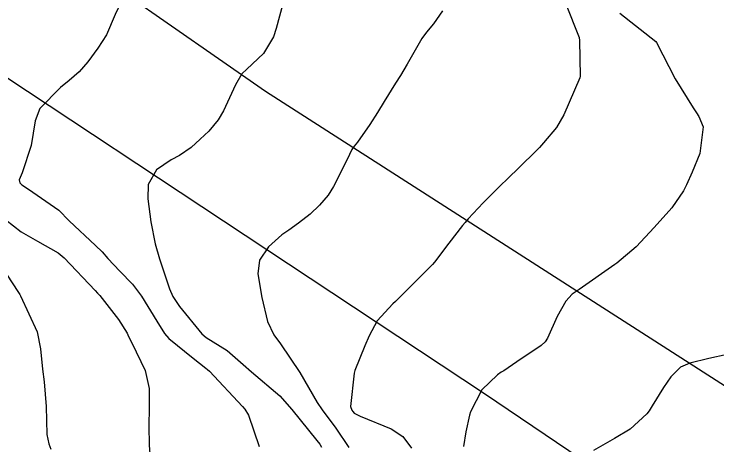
# Model space of a CAD drawing. Header units: metres. Extents: x 298520 to 308411, y 7433745 to 7450750.
# Drawn here: x 304399.02 to 304436.83, y 7439766.16 to 7439789.35 of the extents above; entities that cross this region are included whole.
import ezdxf

# ---------------------------------------------------------------- set-up
doc = ezdxf.new("R2010")
doc.units = ezdxf.units.M
doc.header["$LTSCALE"] = 10
for name, color, linetype in [('Curvas de Nivel 1m', 11, 'Continuous'), ('Curvas de Nivel 5m', 15, 'Continuous'), ('Vias Primárias', 230, 'Continuous')]:
    doc.layers.add(name, color=color, linetype=linetype)

msp = doc.modelspace()

# ---------------------------------------------------------------- linework, layer by layer
at = {"layer": 'Curvas de Nivel 1m', "flags": 128}
for points, elevation in [([(304404.874, 7439790.22), (304404.444, 7439789.333), (304403.98, 7439788.233), (304403.526, 7439787.516), (304402.978, 7439786.786), (304402.523, 7439786.25), (304401.984, 7439785.779), (304401.504, 7439785.401), (304400.411, 7439784.276), (304400.148, 7439783.615), (304399.943, 7439782.283), (304399.448, 7439780.816), (304399.293, 7439780.442), (304399.336, 7439780.291), (304399.441, 7439780.174), (304399.785, 7439779.937), (304401.421, 7439778.812), (304401.986, 7439778.254), (304403.4, 7439776.913), (304403.75, 7439776.588), (304404.05, 7439776.23), (304404.708, 7439775.542), (304405.379, 7439774.851), (304405.857, 7439774.205), (304406.683, 7439772.866), (304407.101, 7439772.192), (304407.34, 7439771.919), (304408.636, 7439770.871), (304409.325, 7439770.332), (304409.416, 7439770.261), (304409.514, 7439770.167), (304411.295, 7439768.267), (304411.408, 7439768.139), (304411.612, 7439767.814), (304412.178, 7439766.131)], 753), ([(304413.507, 7439790.121), (304413.093, 7439788.571), (304412.955, 7439788.126), (304412.426, 7439787.228), (304411.515, 7439786.388), (304411.26, 7439786.144), (304410.911, 7439785.553), (304410.262, 7439784.158), (304409.985, 7439783.663), (304409.476, 7439783.065), (304409.018, 7439782.626), (304408.524, 7439782.179), (304407.899, 7439781.745), (304407.456, 7439781.514), (304406.674, 7439780.975), (304406.23, 7439780.202), (304406.203, 7439779.431), (304406.372, 7439778.2), (304406.591, 7439777.008), (304406.839, 7439776.196), (304407.377, 7439774.601), (304407.545, 7439774.188), (304407.904, 7439773.645), (304409.103, 7439772.172), (304409.341, 7439771.983), (304410.459, 7439771.278), (304411.327, 7439770.53), (304411.78, 7439770.135), (304413.304, 7439768.852), (304413.942, 7439768.114), (304415.276, 7439766.458), (304415.437, 7439766.26), (304415.528, 7439766.096)], 752), ([(304422.044, 7439789.527), (304421.545, 7439788.828), (304421.179, 7439788.384), (304420.919, 7439788.029), (304420.13, 7439786.652), (304419.774, 7439786.046), (304419.509, 7439785.629), (304418.896, 7439784.659), (304418.537, 7439784.06), (304418.132, 7439783.415), (304417.469, 7439782.478), (304417.288, 7439782.25), (304417.169, 7439782.073), (304416.911, 7439781.532), (304416.185, 7439780.089), (304415.9, 7439779.628), (304415.428, 7439779.08), (304414.92, 7439778.605), (304414.292, 7439778.111), (304413.773, 7439777.752), (304413.407, 7439777.489), (304412.684, 7439776.844), (304412.207, 7439776.132), (304412.112, 7439775.407), (304412.33, 7439774.13), (304412.634, 7439772.847), (304412.972, 7439772.124), (304413.338, 7439771.635), (304414.376, 7439770.109), (304415.299, 7439768.496), (304415.563, 7439768.096), (304416.303, 7439767.105), (304417.008, 7439766.074)], 751), ([(304431.555, 7439789.391), (304433.49, 7439787.88), (304433.532, 7439787.826), (304434.527, 7439785.87), (304435.497, 7439784.31), (304435.689, 7439784.051), (304435.815, 7439783.855), (304436.037, 7439783.299), (304435.857, 7439781.854), (304435.453, 7439780.858), (304435.135, 7439780.174), (304434.974, 7439779.865), (304434.352, 7439778.947), (304433.413, 7439777.88), (304432.448, 7439776.844), (304431.394, 7439775.968), (304431.3, 7439775.901), (304429.379, 7439774.557), (304429.004, 7439774.306), (304428.654, 7439773.937), (304428.199, 7439773.103), (304427.685, 7439771.947), (304427.549, 7439771.74), (304427.339, 7439771.546), (304426.033, 7439770.673), (304425.325, 7439770.198), (304425.191, 7439770.115), (304424.984, 7439769.983), (304424.14, 7439769.162), (304423.531, 7439767.998), (304423.478, 7439767.812), (304423.282, 7439766.915), (304423.156, 7439766.12)], 749), ([(304398.573, 7439778.298), (304399.407, 7439777.653), (304400.276, 7439777.151), (304401.396, 7439776.525), (304401.716, 7439776.257), (304403.375, 7439774.497), (304403.506, 7439774.37), (304403.63, 7439774.236), (304404.625, 7439772.95), (304405.087, 7439772.214), (304405.167, 7439772.038), (304405.338, 7439771.692), (304406.058, 7439770.203), (304406.268, 7439769.245), (304406.269, 7439768.2), (304406.25, 7439767.239), (304406.28, 7439766.205), (304406.352, 7439765.292)], 754), ([(304437.335, 7439771.071), (304436.342, 7439770.854), (304435.33, 7439770.609), (304434.813, 7439770.38), (304434.294, 7439769.87), (304433.9, 7439769.288), (304433.299, 7439768.304), (304433.138, 7439768.039), (304433.015, 7439767.883), (304432.118, 7439767.058), (304431.279, 7439766.555), (304430.153, 7439765.917)], 748)]:
    msp.add_lwpolyline(points, dxfattribs=dict(at, elevation=elevation))
at = {"layer": 'Curvas de Nivel 5m', "flags": 128}
for points, elevation in [([(304428.643, 7439789.939), (304429.38, 7439788.087), (304429.398, 7439787.931), (304429.433, 7439786.011), (304429.419, 7439785.931), (304428.841, 7439784.595), (304428.554, 7439783.939), (304428.161, 7439783.265), (304427.47, 7439782.427), (304427.238, 7439782.181), (304427.012, 7439781.957), (304425.447, 7439780.435), (304425.22, 7439780.207), (304424.994, 7439779.984), (304424.213, 7439779.21), (304423.418, 7439778.347), (304423.254, 7439778.163), (304423.118, 7439778.003), (304422.375, 7439777.039), (304421.605, 7439776.018), (304421.504, 7439775.907), (304421.391, 7439775.8), (304419.635, 7439774.046), (304419.505, 7439773.914), (304419.369, 7439773.786), (304418.533, 7439772.88), (304418.088, 7439772.063), (304417.865, 7439771.537), (304417.324, 7439770.2), (304417.292, 7439770.07), (304417.098, 7439768.271), (304417.171, 7439768.072), (304417.22, 7439767.999), (304417.291, 7439767.924), (304417.609, 7439767.748), (304419.283, 7439767.077), (304419.9, 7439766.662), (304420.375, 7439766.033)], 750), ([(304397.986, 7439776.304), (304399.261, 7439774.404), (304399.328, 7439774.29), (304399.372, 7439774.212), (304400.251, 7439772.276), (304400.438, 7439771.377), (304400.546, 7439770.272), (304400.643, 7439769.597), (304400.74, 7439768.268), (304400.779, 7439766.769), (304400.888, 7439766.266), (304400.992, 7439765.986)], 755)]:
    msp.add_lwpolyline(points, dxfattribs=dict(at, elevation=elevation))
at = {"layer": 'Vias Primárias'}
for points in [[(304461.878, 7439749.95), (304460.331, 7439751.751), (304456.394, 7439755.83), (304450.836, 7439759.956), (304439.092, 7439768.164), (304412.534, 7439785.187), (304397.355, 7439795.74, -0.033321), (304392.246, 7439799.823, -0.044989), (304390.26, 7439801.997, -0.072542), (304388.998, 7439804.278, 0.015985), (304386.413, 7439810.522, 0.088918), (304381.12, 7439818.228, 0.067943), (304377.453, 7439821.05, -0.037321), (304370.953, 7439825.448, 0.035074), (304359.944, 7439832.968, -0.028868), (304346.831, 7439841.69), (304308.147, 7439867.384), (304296.299, 7439875.98, 0.032807), (304289.627, 7439880.182, 0.091079), (304284.985, 7439881.694, 0.043515), (304278.493, 7439881.994, 0.09368), (304274.345, 7439881.034, 0.10832), (304267.032, 7439875.699, -0.21439)], [(304451.483, 7439749.95), (304445.667, 7439754.509), (304424.297, 7439768.96), (304384.543, 7439795.253, -0.004602), (304372.936, 7439803.084, 0.05332), (304358.395, 7439810.956, 0.097274), (304330.236, 7439816.539, 0.080796), (304314.2, 7439813.961, 0.043313), (304295.433, 7439805.865, -0.013075), (304282.923, 7439799.546), (304259.868, 7439788.395, 0.000674), (304252.865, 7439784.996, -0.038331), (304245.658, 7439782.146, -0.01595), (304237.504, 7439779.907, -0.03173), (304225.8, 7439777.865, 0.01135), (304215.064, 7439776.44, -0.019052), (304201.114, 7439774.806), (304187.294, 7439773.098), (304171.184, 7439771.736), (304160.992, 7439770.651), (304153.579, 7439768.744), (304143.246, 7439765.413), (304123.055, 7439757.868), (304106.091, 7439751.882)]]:
    msp.add_lwpolyline(points, format="xyb", dxfattribs=at)

doc.saveas('drawing.dxf')
